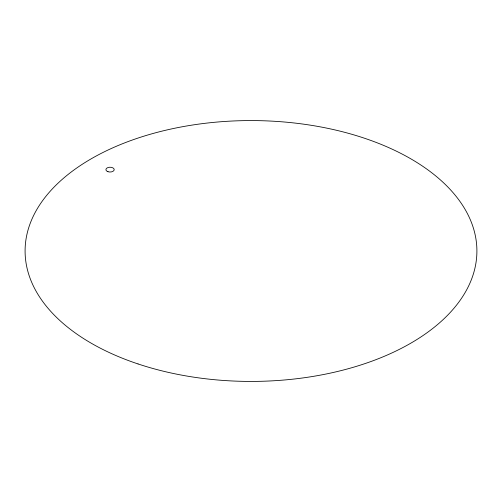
<?xml version="1.0" encoding="UTF-8"?>
<svg xmlns="http://www.w3.org/2000/svg" width="502" height="502" viewBox="0 0 502 502"><rect width="100%" height="100%" fill="white"/><g stroke="black" fill="none" stroke-linecap="round" stroke-linejoin="round"><path stroke-width="0.75" d="M138.05 363.95A225.9 130.42 0 0 0 476.9 251A225.9 130.42 0 0 0 138.05 138.05A225.9 130.42 0 0 0 138.05 363.95M107.98 171.703A4.154 2.397 0 0 0 114.211 169.626A4.154 2.397 0 0 0 107.98 167.549A4.154 2.397 0 0 0 107.98 171.703"/></g></svg>
